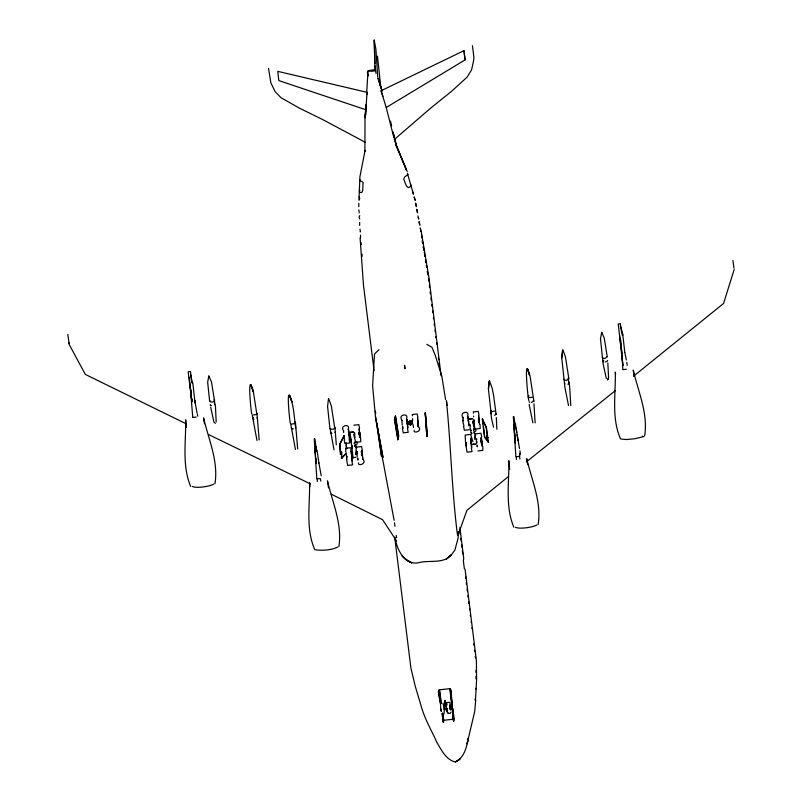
<?xml version="1.0" encoding="UTF-8"?>
<svg xmlns="http://www.w3.org/2000/svg" width="802" height="802" viewBox="0 0 802 802"><rect width="100%" height="100%" fill="white"/><g stroke="black" fill="none" stroke-linecap="round" stroke-linejoin="round"><path stroke-width="1.2" d="M360.86 242.475L361.311 244.53M415.606 203.257L415.637 203.036A10.546 0.682 78.9 0 1 415.897 203.538L416.469 206.625A10.546 0.682 78.9 0 1 416.198 206.124L415.827 204.69M365.852 114.746L366.153 106.024M356.008 454.724L356.118 447.937L354.895 445.952M474.904 439.255L474.974 434.724M423.877 250.224A10.536 0.652 80.4 0 0 423.927 250.284L423.837 249.051M440.659 706.211L440.699 708.266M446.734 702.742L446.784 705.078M451.005 712.126C450.092 715.434 445.712 712.176 447.185 709.128M458.363 531.646L458.183 537.801L454.894 550.102L451.446 554.753L446.313 558.884M345.732 448.328L345.812 452.117M358.504 462.864C357.471 466.614 366.654 463.887 363.366 459.857M414.153 430.283C413.12 434.032 422.313 431.306 419.015 427.276M426.844 436.539L425.21 412.829L427.235 432.98L426.844 436.539L425.21 412.829M473.551 416.799L473.571 416.108M477.401 446.102L477.27 446.824L476.879 444.95M427.125 436.519L425.481 412.799M359.075 196.971C360.539 196.881 358.604 204.39 359.075 196.971L359.918 176.711L365.08 150.335L364.9 151.377L365.01 118.626L366.033 104.43L365.121 117.974L365.321 114.465M475.065 698.903L475.456 700.687L476.599 679.404L476.408 660.878L465.09 569.39L464.338 568.638L463.355 560.708L463.736 558.443L459.887 527.385M444.488 705.189L445.03 701.128L446.764 704.938M411.346 423.065L410.664 421.892L409.682 422.223M366.915 94.646L367.055 92.32L277.733 71.348L278.815 80.591L365.902 109.764M444.579 707.204L444.849 703.053M366.313 103.538L367.055 92.32M453.571 721.088L449.842 688.677L450.945 690.141L453.571 721.088L450.674 690.201L449.842 688.677M453.842 721.028L450.112 688.617L439.275 689.84L438.273 691.685L440.639 705.249M436.669 344.128L436.679 342.955M470.363 616.056L470.373 614.883M471.987 628.598L471.967 627.826M366.664 93.072L368.048 70.646L375.496 69.624L375.988 73.383M411.927 422.834C412.559 420.178 407.927 420.699 409.17 423.145M351.196 441.541L351.396 439.205M470.363 424.829L470.052 428.328L471.115 430.373M488.508 388.91L489.27 380.88M561.841 357.812L562.884 349.752L565.5 357.131L568.899 378.935M489.17 381.411L488.378 388.639L491.175 413.862M562.493 350.324L561.731 357.542L564.047 379.466M444.057 705.69L444.097 706.923M475.706 700.336L474.694 711.544L467.065 743.815L468.348 737.86C466.864 746.462 464.137 758.622 454.945 761.9C445.892 759.554 441.25 749.75 436.859 742.321C431.516 730.401 424.779 719.053 421.24 706.392L415.256 686.221L410.915 668.156L394.704 537.15M356.068 454.584L356.399 451.205M475.145 439.115L475.586 434.604L474.233 432.829M442.684 713.189L443.757 720.396L443.295 722.221L442.413 713.189L443.336 720.326L454.233 719.133L452.749 708.387M475.997 672.477L475.977 670.171M412.208 422.865L412.288 422.183C411.947 419.466 407.556 420.799 408.91 423.225M447.105 405.471L446.433 400.779C450.894 445.21 451.797 489.912 457.361 534.222L458.022 535.255L458.443 531.776M362.103 254.274L362.093 256.329M538.162 524.538C541.731 502.002 531.726 480.228 526.754 458.694L527.626 464.548M644.648 435.947C648.216 413.411 638.202 391.637 633.239 370.103L634.111 375.958M214.976 483.706C218.575 461.18 208.53 439.396 203.598 417.872L204.46 423.727M338.865 546.693C342.454 524.157 332.409 502.383 327.477 480.849L328.519 487.877M375.547 69.814C373.141 73.584 364.248 67.619 368.569 75.819M444.388 705.018L444.789 702.943M360.008 229.091L360.298 231.938A10.536 1.915 88.5 0 0 360.399 231.858M441.1 375.777L439.095 359.627L438.313 358.043M374.063 370.634L363.456 284.981L360.098 237.933M570.783 405.611L569.631 386.484L568.067 378.053M535.124 422.875L533.942 403.777M394.444 419.897L395.576 416.118L398.754 436.138L397.942 439.697L394.444 419.897L395.576 416.118M397.662 439.737L398.484 436.178L395.306 416.158M414.143 196.901L415.266 200.38L414.213 197.322M351.958 448.398L352.549 446.213M471.746 432.819L470.824 435.185L472.959 441.732M328.459 398.754L327.577 406.514L329.953 428.789M473.872 429.802L474.794 427.516L472.669 421.2M216.179 421.952L215.467 406.614L214.124 399.707M358.865 209.873L359.166 212.931M359.677 222.495L359.687 225.432M360.499 235.116L360.519 238.044M475.997 678.993L476.007 676.166M208.741 376.028L207.678 382.353L209.633 401.1M354.294 443.496L355.346 441.08L353.712 434.333M473.461 430.113L474.213 427.867L472.849 422.243M423.025 247.186L423.195 246.685A10.536 0.652 80.4 0 1 423.446 247.186L423.687 248.199M458.022 535.255L466.924 510.323L508.388 476.568M346.404 453.08L341.462 458.473L341.602 451.967L340.419 454.383L341.02 452.809M607.635 379.767L608.497 377.842M419.045 221.783L419.065 221.723A10.536 0.652 78.8 0 1 419.326 222.224L419.777 224.089M407.386 173.242L413.471 194.244L412.609 191.498M493.561 427.306L491.466 418.123L490.724 410.283M568.528 405.541L564.819 387.025L564.057 379.196M445.982 709.309L447.737 713.199M256.389 412.699L257.011 413.762L256.219 414.624L252.81 414.995M294.885 421.742L295.487 422.804L294.715 423.667L291.286 424.047M334.384 426.975L334.985 428.027L333.401 429.22L330.775 429.27L330.153 428.569L334.013 449.792M568.668 379.115L566.152 380.479L563.836 379.647M210.104 400.799C209.663 402.855 214.104 402.193 214.715 400.699M606.362 378.574L603.024 363.527L602.452 357.191M446.323 708.637L444.859 708.798M257.111 418.303L257.161 417.581M295.697 428.037L293.422 409.261L292.038 402.243L289.422 395.115L291.918 401.972C285.251 378.414 289.763 422.955 290.454 423.566M335.086 432.579L335.136 431.847M489.541 380.85L492.177 388.218L493.551 395.236L496.117 414.303L494.563 415.366M340.419 454.383L339.637 444.168L344.198 435.496M340.69 454.333L339.918 444.118L344.469 435.446M355.055 446.193L355.246 444.077L354.093 443.165M470.944 430.594L470.754 432.709L471.907 433.621M473.922 432.98L474.333 431.566L473.611 430.303M471.185 622.382L471.195 621.56M440.699 704.016L438.554 691.685L439.275 689.84L441.06 703.414M607.635 379.757L608.297 378.584M330.685 432.348L330.635 433.07L331.908 433.441M564.849 383.376L564.798 384.098M210.365 404.589L210.304 405.271L211.578 405.622M528.889 400.569C527.917 400.328 523.586 351.597 529.52 375.125L527.395 368.659L530.012 375.787L533.871 401.18L531.385 402.424M214.756 404.779L214.345 403.596M291.306 427.797L291.748 428.789L293.412 428.87M445.401 701.289L444.699 701.369M528.979 395.717L528.177 396.94L528.809 397.642L532.237 397.261M359.727 219.046L359.085 217.252L359.727 215.608M359.908 179.618C359.657 181.633 362.614 181.062 363.216 182.736C362.233 184.56 364.319 194.375 359.938 192.43L359.306 191.207L359.877 190.475M407.997 174.415L404.509 177.102L403.737 179.077C405.03 181.984 407.095 191.828 411.085 185.442L410.434 184.209M253.282 417.391L252.51 418.443L253.933 419.165M341.462 458.473L345.351 454.022M447.476 709.048L446.303 709.981L444.859 709.098M603.756 360.309L602.984 361.291L603.625 361.842M446.754 558.934L451.055 554.974C443.727 564.157 429.2 559.876 418.985 562.623C404.729 566.032 396.619 549.2 395.045 537.52M379.005 349.672L374.534 353.963L372.599 385.602L375.526 417.571L383.005 457.461L375.516 416.408L381.541 456.448L377.672 428.238M633.56 376.178L723.564 303.467L734.151 269.562M526.423 461.852L615.224 390.734M394.243 139.558L431.296 107.618L451.586 91.288L467.255 77.002L471.596 69.764L473.671 60.26L473.942 57.533L472.418 45.654M515.516 527.305C519.235 529.23 532.458 527.546 536.919 524.929M192.35 486.473C195.999 488.398 209.242 486.724 213.753 484.097M386.223 107.508L381.05 90.766L463.987 50.646L465.06 59.889L386.223 107.508L393.902 137.733M410.534 424.89L411.606 424.278M355.376 446.042L356.73 447.817M350.003 432.368L353.311 431.997L350.003 432.368L353.141 457.762L356.018 457.21M353.141 457.762L353.672 457.471M408.94 422.764L411.236 422.514L411.857 423.586L410.454 425.381L408.599 423.947L409.02 422.273L410.143 421.682L411.937 423.095M426.995 271.738L427.656 272.409M494.563 411.065L491.907 411.596L490.503 410.744M410.724 424.148L411.356 423.917M567.896 384.268L569.45 383.206L568.818 382.313M355.517 445.27C357.522 445.11 357.772 442.042 355.827 441.541M474.383 432.057L476.007 430.694L475.345 428.679M477.882 450.924L482.874 450.363L482.794 446.584M410.143 422.885L409.281 423.917L410.704 424.659L411.185 423.707L410.484 422.905L410.313 424.258M343.637 430.534L343.577 432.519M412.609 418.674L412.549 420.659M605.289 361.923L607.034 361.461L607.635 360.429M444.067 713.9L444.278 709.379L442.985 702.983M193.212 417.411L196.239 417.07M208.871 376.018L211.467 381.932L214.465 400.569M623.304 369.602L626.332 369.261M447.135 702.522L449.792 702.351L450.253 704.617M353.832 425.2L358.825 424.639L359.577 428.278M355.547 442.363L360.74 441.752L360.649 437.962M469.35 429.712L464.358 430.263L463.616 426.634M474.964 429.09L480.157 428.468L480.077 424.689M345.933 448.268L350.925 447.716L350.805 451.566M356.549 447.095L361.542 446.534L362.283 450.173M470.353 434.443L465.16 435.045L465.521 442.002M475.977 433.812L480.959 433.26L481.711 436.889M443.837 709.028L447.546 708.607M487.085 435.817L488.438 442.143L484.458 436.93L482.323 419.105L486.483 427.847L487.837 437.992L486.804 435.827L487.837 437.992M482.323 419.105L486.483 427.847M484.458 436.93L488.438 442.143M601.67 332.359L600.477 338.685L602.432 357.441M354.464 445.782L355.687 445.862M445.601 706.742L446.193 706.903M445.661 706.181L446.704 706.983M445.591 706.602L446.513 707.083M642.412 436.158L643.645 436.619L634.913 438.724L626.573 439.536L621.5 439.075M620.608 323.637L618.252 323.968L622.873 365.602L622.081 355.366L622.843 369.612M427.897 274.906L427.837 273.151M439.165 365.732L439.115 363.216M473.611 643.926L474.112 645.369M474.383 650.191L474.884 651.635M475.155 656.457L475.656 657.911M428.709 281.171L428.639 278.655M429.481 287.447L429.491 285.271M430.263 293.712L430.263 291.537M431.035 299.978L431.045 297.813M365.151 142.225L322.885 119.668L299.477 108.2L281.001 97.704L275.096 91.608L270.845 82.806L268.52 68.32M358.725 206.685A10.466 1.744 -86.7 0 0 358.825 206.615L358.795 203.528A10.466 1.744 -86.7 0 1 358.895 203.347M208.57 434.554L310.394 483.887M186.405 423.907L85.323 374.414L69.052 344.228L68.822 342.614M331.286 494.212L382.604 519.696L396.599 540.999M529.721 402.333L529.039 401.722M426.844 344.359L431.877 347.206L434.975 354.594L441.762 375.857L445.571 399.476M439.095 359.627L428.95 277.703L421.17 231.146M214.274 422.383L215.297 423.366M425.441 262.023L425.932 262.765L425.471 259.938M315.717 549.821C322.454 550.814 332.168 549.992 337.642 547.084M352.389 446.483L351.677 445.2M533.22 400.288L533.871 401.18M495.496 413.411L496.117 414.303M435.115 331.587L435.065 329.983M435.897 337.863L435.897 336.69M468.809 603.525L468.759 601.921M469.591 609.791L469.591 608.618M314.835 549.761C305.502 528.839 310.043 504.999 309.552 482.844L309.923 486.583M426.263 265.442L426.824 267.347M620.588 439.015C611.284 418.073 615.816 394.263 615.314 372.098L615.555 374.594M408.689 423.456L409.301 424.529M446.654 709.389L447.556 711.103M422.263 240.5L422.965 243.547M431.907 306.294L431.897 304.479M432.679 312.559L432.669 310.745M433.461 318.835L433.511 317.452M434.233 325.101L434.293 323.717M465.601 578.232L465.581 576.407M466.373 584.498L466.363 582.683M467.155 590.773L467.135 588.949M467.927 597.039L467.987 595.645M475.797 688.357L476.188 689.189M474.253 421.491L474.022 419.987M481.1 442.935L480.859 440.99L481.02 441.752M476.779 441.581L476.809 442.624M471.165 442.213L471.345 444.017L471.255 442.834M358.895 434.173L358.875 433.13M361.491 454.403L361.512 455.446M513.851 527.235C505.009 506.252 509.25 482.754 508.829 460.689L509.701 469.421M190.665 486.413C181.843 465.411 186.054 441.932 185.663 419.857L186.405 427.346M407.165 171.458L396.308 145.844L393.16 132.611M295.437 449.521L290.815 424.569M256.961 440.488L252.339 415.526M601.811 332.329L604.267 338.264L607.264 356.9M602.232 357.622L603.615 358.424L605.47 358.223L606.913 356.69M459.957 532.037L460.408 534.483M460.729 538.312L461.21 541.099M328.73 398.724L331.366 406.093L334.785 428.258M381.05 90.766L382.965 96.33M422.243 242.114L422.704 243.537M420.679 230.775L420.759 231.046A10.546 0.712 80.4 0 0 421.01 231.537L420.469 228.45A10.536 0.652 78.8 0 0 420.218 227.948L420.268 228.77M382.203 91.308L378.003 78.075L380.76 87.037L378.484 78.335M210.655 407.145L213.903 421.952M417.261 212.089L416.779 209.272A10.546 0.682 78.9 0 1 417.04 209.763L417.611 212.851A10.546 0.682 78.9 0 1 417.411 212.52M441.541 711.204L441.19 709.219M473.601 413.19L473.26 411.917L478.253 411.366L478.994 414.995M463.235 417.912L462.965 417.281L463.145 420.87M463.947 426.103L463.556 424.228M461.571 544.748L461.982 547.365M462.333 550.964L462.764 553.851M412.539 415.777L412.198 414.514L417.19 413.962L417.932 417.591M413.491 427.526L412.89 424.047M402.133 420.509L401.852 419.887L402.233 425.23M344.519 439.386L343.918 435.907M620.327 324.62L622.923 335.025M394.774 138.826L396.248 144.891L406.574 170.305L396.308 145.844L392.98 131.678M197.342 414.183L197.843 416.228M529.14 404.308L532.849 422.834M418.213 217.573L418.744 219.086L417.922 215.979M419.456 224.199L419.045 221.943M390.484 121.062L391.597 125.784M320.87 481.1L320.279 478.533L317.963 478.734L317.251 478.864L317.321 481.491M519.947 458.975L519.375 456.398L518.683 456.418L516.348 456.729L516.398 459.366M445.521 702.973L446.413 707.003M486.804 435.827L488.157 442.153M421.481 236.279L421.982 237.783L421.501 234.685A10.546 0.712 80.4 0 0 421.431 234.525M195.367 403.576L194.696 400.238L197.091 413.16M620.367 325.812L622.212 335.136M624.878 352.7L626.332 360.008M396.248 535.405L396.679 537.601M519.516 448.599L515.275 423.306M318.865 462.754L321.221 475.827M424.669 254.445L424.93 256.47A10.536 0.652 80.4 0 1 424.659 256.028M375.025 70.526L374.203 40.1L375.917 49.122L377.722 77.072M190.555 374.785L192.099 382.955L190.505 371.516L188.169 371.707L191.879 402.043L191.588 399.556M375.306 411.105L375.747 413.481M394.123 520.378L381.862 454.965M480.699 438.163L481.13 441.01M474.383 424.278L473.751 419.697M476.558 438.624L476.769 439.847M471.315 447.977L472.057 451.606L467.075 452.158L465.902 445.411M407.496 428.679L408.238 432.308L403.256 432.869L402.504 429.23M402.454 426.834L402.835 428.709L402.905 426.724M450.283 707.163L450.393 708.296L450.293 707.805M449.932 707.374L450.012 708.336L449.641 706.311M361.271 451.446L361.702 454.283M354.955 437.551L354.324 432.97M357.351 453.12L356.96 451.245L357.241 456.629M357.461 458.223L357.842 460.097L357.903 458.112M349.171 439.356L349.923 442.985L344.93 443.546L344.188 439.907M351.888 461.25L352.639 464.879L347.647 465.441L346.474 458.694M626.823 362.444L627.194 365.351M519.947 450.794L520.388 454.183M377.481 56.17L380.92 88.421M394.724 419.857L397.942 439.697M479.155 419.757C478.714 417.361 479.516 422.574 479.085 420.178M481.872 441.651C481.431 439.255 482.233 444.468 481.791 442.072M468.548 420.94C468.107 418.544 468.909 423.747 468.468 421.361M362.444 454.935C362.003 452.539 362.805 457.741 362.364 455.346M349.121 434.213L348.96 433.451L349.191 434.965M351.827 456.107C351.396 453.711 352.198 458.924 351.757 456.528M346.845 456.669L346.685 455.897L346.865 457.701M316.98 450.042L318.935 463.025M516.368 430.072L516.719 432.418M517.069 434.764L517.942 440.619M442.343 713.82L443.576 722.221M442.062 713.81L443.295 722.221M514.944 423.366L515.626 427.997M316.048 446.654L316.549 450.123M189.813 384.168L191.317 394.684M191.317 396.118L189.242 377.291M191.648 398.474L191.979 400.82L191.738 398.464M732.908 260.45L734.01 268.259M67.799 334.384L68.902 342.203M419.847 224.49L419.917 225.252A10.536 0.652 78.8 0 1 419.847 225.252M513.932 416.629L515.606 428.859M471.375 442.092C469.11 427.697 472.478 458.473 471.566 443.827M466.273 446.123L465.852 442.764M449.902 706.251L450.223 709.138M449.972 709.209L449.732 707.254M440.809 709.259L441.16 711.244L441.11 709.199M376.99 423.336L377.331 425.782M349.231 433.471C346.965 419.075 350.334 449.852 349.431 435.215M346.845 459.406L346.294 454.413M256.76 413.632L253.372 391.827L250.775 384.699L253.262 391.556C246.785 367.366 251.036 414.233 251.908 414.173M486.202 427.857L487.556 438.002M394.484 522.714L394.945 526.192M439.556 689.84L441.341 703.414M334.985 428.027L336.309 444.789M314.885 438.774L316.489 451.065M295.487 422.804L297.672 448.98M619.595 335.386L621.991 354.223L621.36 347.146M257.011 413.762L259.166 439.927M482.593 419.095L483.165 423.847M483.456 426.223L484.729 436.92M346.043 442.684L346.755 448.629M346.053 445.11L346.484 448.669M191.287 397.08L190.706 392.118L192.751 417.421M463.987 50.646L465.06 59.889M519.495 453.371L519.836 456.308M316.81 478.874L314.254 438.824M622.813 334.855L624.808 352.429M478.423 419.105L478.754 422.484M476.669 443.346L476.328 439.957M462.804 420.108L463.185 423.516M358.995 432.388L359.326 435.757M192.801 382.835L194.756 400.509M515.886 456.739L514.002 428.138M68.992 342.955L69.042 343.497M190.896 390.223L191.257 393.752M514.102 424.639L514.423 428.128M496.879 429.311L496.298 417.581M620.718 340.068L621.139 344.79M315.046 446.764L315.567 453.822M417.551 423.446L417.762 426.343M608.598 378.083L607.836 362.995M513.3 416.719L515.315 442.975L514.724 433.08M314.625 445.611L316.158 463.335L315.858 458.584M467.516 416.388C470.463 410.293 459.546 411.506 462.533 416.95M406.413 418.995C409.351 412.89 398.434 414.103 401.421 419.546M348.098 429.671C351.035 423.566 340.118 424.779 343.106 430.223M374.203 40.1L374.935 63.569M374.985 65.964L375.105 70.746M354.815 434.333L354.584 432.829M341.602 451.967L341.742 458.423M450.644 709.81L450.062 705.128L450.644 709.81M351.236 451.897L352.218 460.729L351.236 451.897M359.136 428.829L360.118 437.651L359.136 428.829M361.842 450.724L362.835 459.546L361.953 450.694M406.845 419.326L407.827 428.158L406.945 419.306M417.501 418.143L418.484 426.965L417.601 418.113M467.947 416.729L468.939 425.551L467.947 416.729M478.563 415.546L479.546 424.378L478.563 415.546M481.27 437.441L482.263 446.273L481.38 437.421M411.606 562.783L406.253 559.786L402.113 555.966L406.574 559.916L411.596 562.844M424.178 252.931L424.158 252.981A10.536 0.652 80.4 0 0 424.178 252.931M444.759 700.968L445.371 701.018L444.759 700.968M459.777 759.273L455.636 761.82L459.777 759.273M469.952 418.794L469.421 419.095L472.729 418.724L469.952 418.794M473.1 444.188L472.568 444.488L475.877 444.118L473.1 444.188M404.549 365.411L404.94 368.599L404.549 365.411M466.173 442.764L466.353 444.569L466.173 442.764M418.002 421.732L418.173 423.536L418.002 421.732M407.346 422.915L407.526 424.719L407.346 422.915M359.637 432.408L359.807 434.213L359.637 432.408"/></g></svg>
